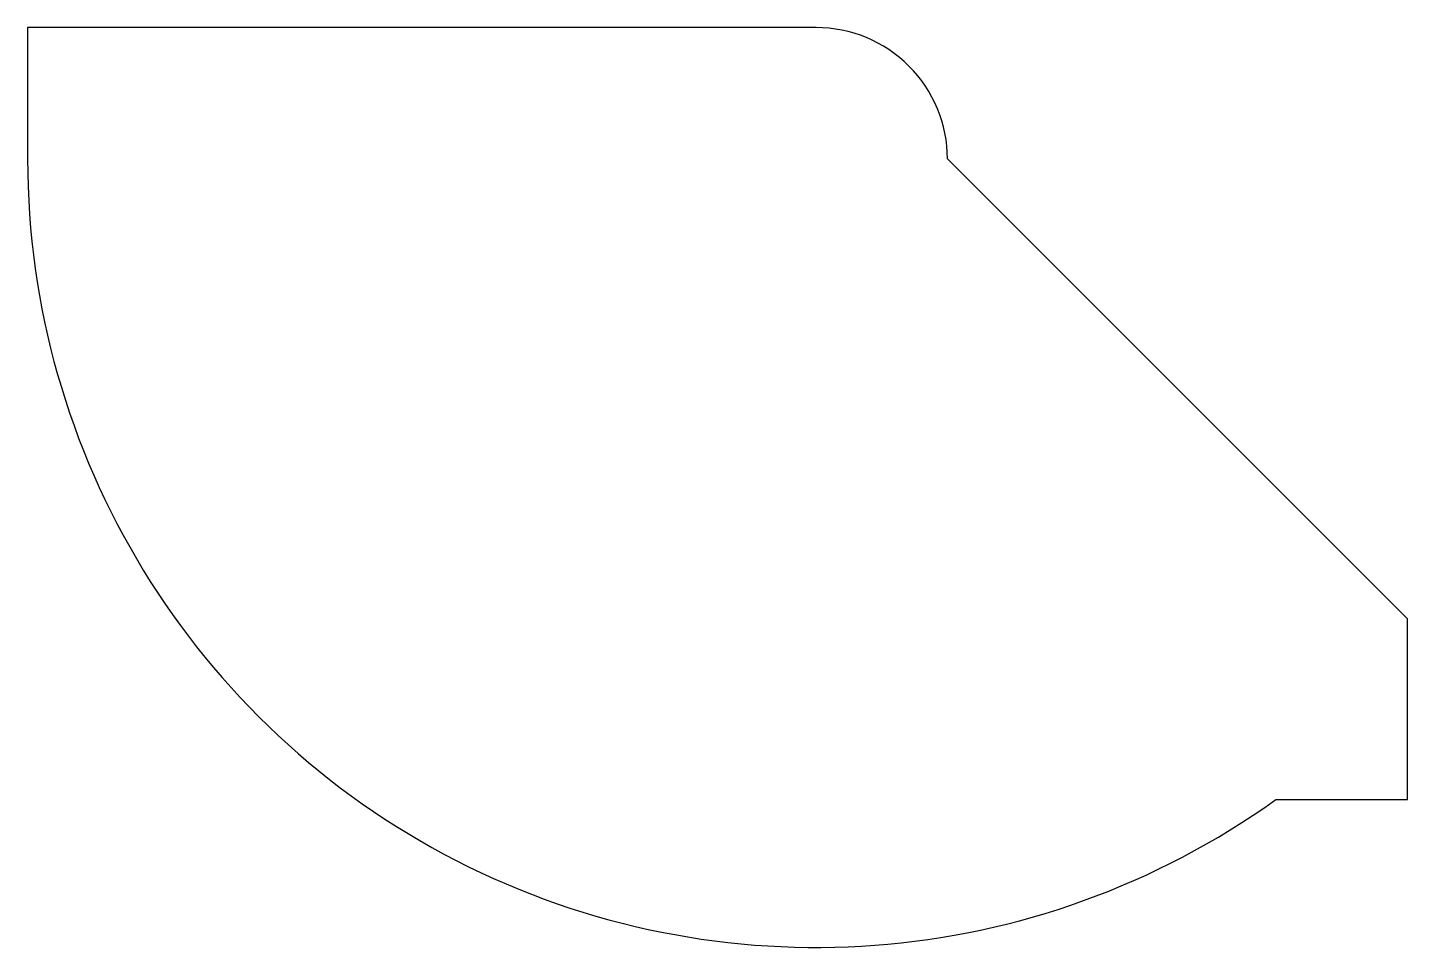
# Model space of a CAD drawing. Extents: x 0 to 5.25, y 0 to 3.5.
import ezdxf

# ---------------------------------------------------------------- set-up
doc = ezdxf.new("R2010")
doc.units = 0
doc.layers.get('0').update_dxf_attribs({"linetype": 'CONTINUOUS'})

msp = doc.modelspace()

# ---------------------------------------------------------------- linework, layer by layer
msp.add_lwpolyline([(0.0017, 3.0017, 0.610914), (4.7517, 0.565), (5.2517, 0.565), (5.2517, 1.2517), (3.5017, 3.0017, 0.414214), (3.0017, 3.5017), (0.0017, 3.5017)], format="xyb", close=True)

doc.saveas('drawing.dxf')
